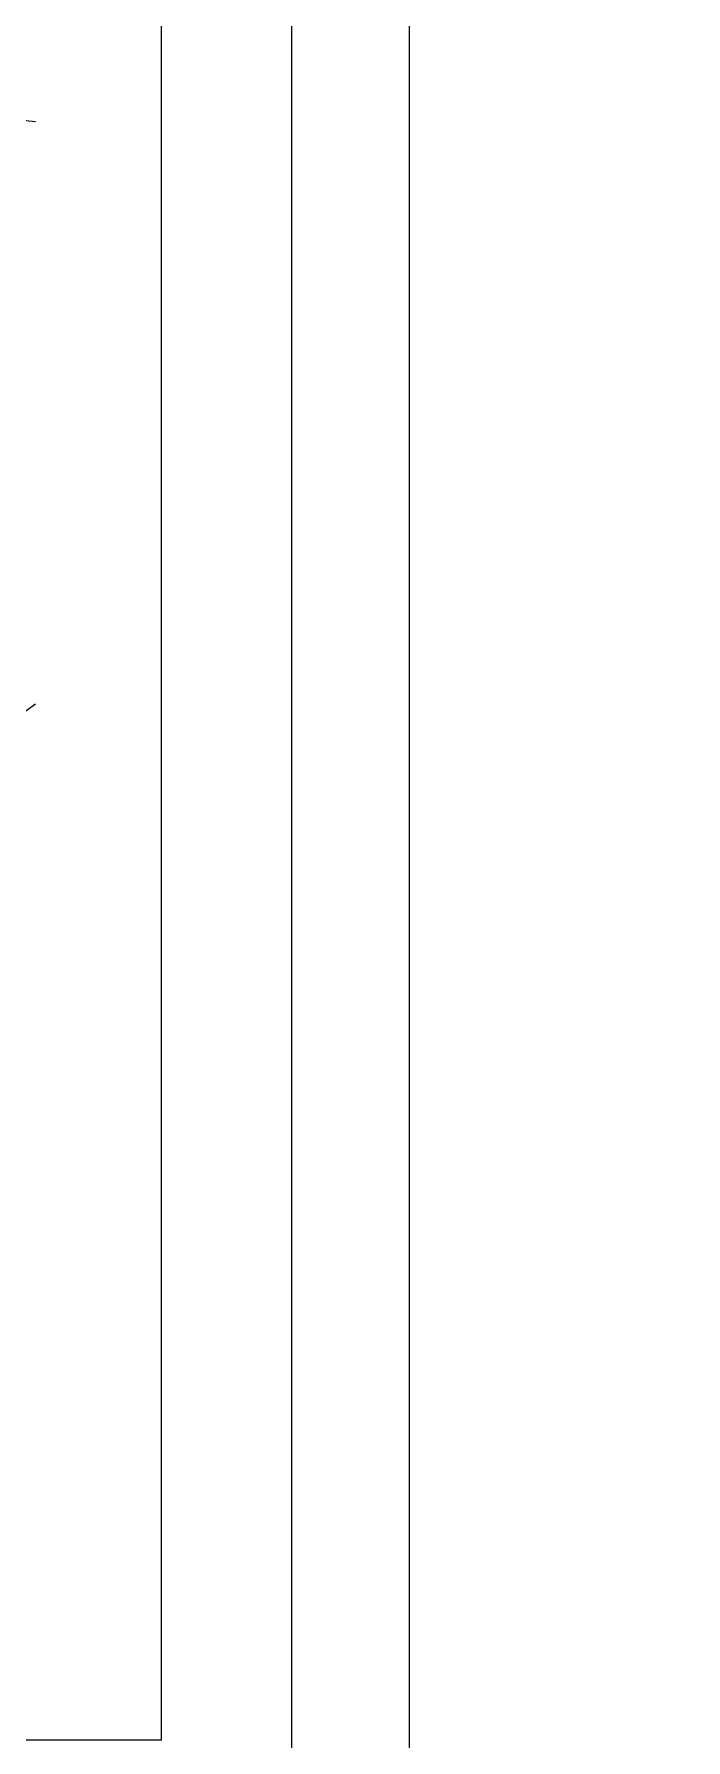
# Model space of a CAD drawing. Header units: metres. Extents: x -13933 to 152404, y -7861 to 21912.
# Drawn here: x 112806.8 to 112917.2, y 2728.2 to 3017.3 of the extents above; entities that cross this region are included whole.
import ezdxf
from ezdxf.xclip import XClip

# ---------------------------------------------------------------- set-up
doc = ezdxf.new("R2010")
doc.units = ezdxf.units.M
doc.header["$LTSCALE"] = 100
doc.header["$MEASUREMENT"] = 0
doc.header["$XCLIPFRAME"] = 0
doc.layers.get('0').update_dxf_attribs({"color": 9, "lineweight": 9})
for name, color, linetype, lineweight in [('04', 9, 'Continuous', 9), ('06B', 9, 'Continuous', 9), ('06D', 9, 'Continuous', 9)]:
    doc.layers.add(name, color=color, linetype=linetype, lineweight=lineweight)

# ---------------------------------------------------------------- blocks, each defined once
blk = doc.blocks.new('p-araba-polo')
blk.add_line((1.2557, 0.8419), (1.8967, 1.7338))
at = {"extrusion": (0, 0, -1)}
blk.add_arc((-1.2557, 0.8419), 1.0984, 125.7081, 179.024, dxfattribs=at)

msp = doc.modelspace()

# ---------------------------------------------------------------- linework, layer by layer
at = {"layer": '06B'}
for points in [[(112850.34, 2423.17), (112780.34, 2423.17), (112780.34, 3193.17), (112850.34, 3193.17)], [(112940.34, 2423.17), (112870.34, 2423.17), (112870.34, 3193.17), (112940.34, 3193.17)]]:
    msp.add_lwpolyline(points, close=True, dxfattribs=at)
at = {"layer": '06D'}
msp.add_lwpolyline([(112578.34, 2728.17), (112828.34, 2728.17), (112828.34, 3228.17), (112578.34, 3228.17)], close=True, dxfattribs=at)

# ---------------------------------------------------------------- block references
at = {"layer": '04'}
ref = msp.add_blockref('p-araba-polo', (112708.52, 2767.93), dxfattribs=dict(at, xscale=-100, yscale=100, zscale=100, rotation=269.9999999998917))
XClip(ref).set_block_clipping_path([(-0.0924763951, -0.9835002962), (4.0650970395, 0.9845199444)])

doc.saveas('drawing.dxf')
